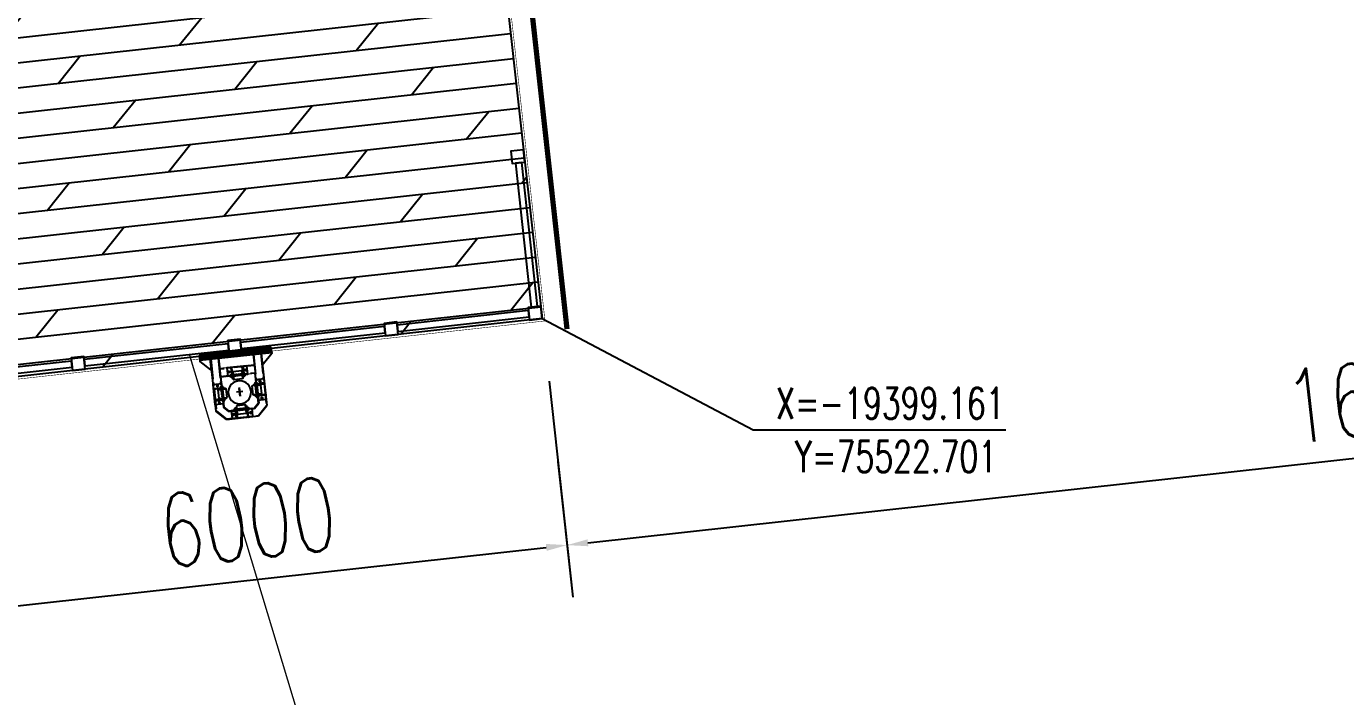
# Model space of a CAD drawing. Header units: millimetres. Extents: x -1003406 to 3312184, y 81337 to 716393.
# Drawn here: x 1406418 to 1418985, y 429538 to 435926 of the extents above; entities that cross this region are included whole.
import ezdxf

# ---------------------------------------------------------------- set-up
doc = ezdxf.new("R2010")
doc.units = ezdxf.units.MM
doc.header["$LTSCALE"] = 10
for name, pattern in [('CENTER2', [28.575, 19.05, -3.175, 3.175, -3.175]), ('DASHED2', [0.375, 0.25, -0.125]), ('DOTE', [2.42, 2, -0.2, 0.02, -0.2])]:
    doc.linetypes.add(name, pattern=pattern)
doc.layers.get('0').update_dxf_attribs({"linetype": 'CONTINUOUS'})
doc.layers.get('Defpoints').update_dxf_attribs({"linetype": 'CONTINUOUS'})
for name, color, linetype in [('DIM_COOR', 3, 'CONTINUOUS'), ('DOTE', 1, 'DOTE'), ('PUB_TEXT', 7, 'CONTINUOUS'), ('W-_ANTICOLLISION防撞措施', 192, 'CONTINUOUS'), ('W-bridge approach引桥', 4, 'CONTINUOUS'), ('W-FLOAT_BOWL浮筒', 253, 'CONTINUOUS'), ('W-MOUNTING固定方式', 5, 'CONTINUOUS'), ('W-PLASTIC_RAILINGS塑木栏杆', 6, 'CONTINUOUS'), ('W-STEEL_FRAME钢架', 3, 'CONTINUOUS'), ('W-WOOD_FLOOR木地板', 30, 'CONTINUOUS'), ('护岸线', 6, 'CONTINUOUS')]:
    doc.layers.add(name, color=color, linetype=linetype)
doc.styles.add('_TCH_DIM', font='SIMPLEX', dxfattribs={"bigfont": 'GBCBIG'})
doc.styles.add('STANDARD_T3', font='simplex.shx', dxfattribs={"width": 0.7, "bigfont": 'gbcbig.shx'})
doc.dimstyles.new('W&&200', dxfattribs={"dimtxt": 700, "dimasz": 200, "dimexe": 500, "dimexo": 600, "dimgap": 200, "dimtad": 1, "dimdec": 0, "dimzin": 0, "dimdsep": 46, "dimtxsty": 'STANDARD_T3', "dimcen": 0.09, "dimclrd": 1, "dimclre": 1, "dimclrt": 7, "dimazin": 2, "dimtfac": 1, "dimtdec": 0, "dimtix": 1, "dimtmove": 2, "dimatfit": 3, "dimfxl": 100, "dimtolj": 1, "dimtzin": 0, "dimarcsym": 0})
doc.dimstyles.new('W&&5', dxfattribs={"dimtxt": 17.5, "dimasz": 5, "dimexe": 12.5, "dimexo": 15, "dimgap": 5, "dimtad": 1, "dimdec": 0, "dimzin": 0, "dimdsep": 46, "dimtxsty": 'STANDARD_T3', "dimcen": 0.09, "dimclrd": 1, "dimclre": 1, "dimclrt": 7, "dimazin": 2, "dimtfac": 1, "dimtdec": 0, "dimtix": 1, "dimtmove": 2, "dimatfit": 3, "dimfxl": 100, "dimtolj": 1, "dimtzin": 0, "dimarcsym": 0})

# ---------------------------------------------------------------- blocks, each defined once
blk = doc.blocks.new('*D895')
at = {"layer": 'Defpoints', "color": 0, "transparency": 16777216}
for p in [(1411331, 433141), (1405367, 432482), (1411569, 430982)]:
    blk.add_point(p, dxfattribs=at)
at = {"layer": 'W-WOOD_FLOOR木地板', "color": 1, "lineweight": -2, "transparency": 16777216}
for p, q in [((1411397, 432544), (1411624, 430485)), ((1405433, 431886), (1405660, 429827)), ((1405804, 430346), (1411370, 430960))]:
    blk.add_line(p, q, dxfattribs=at)
at = {"layer": 'W-WOOD_FLOOR木地板', "color": 1, "transparency": 16777216}
for points in [[(1411367, 430993), (1411374, 430927), (1411569, 430982)], [(1405800, 430379), (1405808, 430313), (1405605, 430324)]]:
    blk.add_solid(points, dxfattribs=at)
at = {"layer": 'W-WOOD_FLOOR木地板', "color": 7, "transparency": 16777216, "insert": (1408527, 431200), "char_height": 700, "attachment_point": 5, "rotation": 6.2974, "style": 'STANDARD_T3'}
blk.add_mtext('\\A1;6000', dxfattribs=at)
blk = doc.blocks.new('*U190')
blk.add_lwpolyline([(-12, 0), (-12, 2.5), (12, 2.5), (12, 0)], close=True)
blk = doc.blocks.new('*U189')
at = {"color": 8, "linetype": 'Continuous', "lineweight": 15}
for p, q in [((-1, 2), (-2, 1)), ((0, 1), (0, -1)), ((-1, -2), (-2, -1))]:
    blk.add_line(p, q, dxfattribs=at)
at = {"color": 7, "linetype": 'Continuous', "lineweight": 15}
for p, q in [((16, 1), (0, 1)), ((0, 0), (19, 0)), ((16, 1), (16, 0)), ((19, -1), (19, 0)), ((0, -1), (19, -1))]:
    blk.add_line(p, q, dxfattribs=at)
for centre, radius, start, end in [((-3, 0), 2.9, 41.3178, 318.6822), ((-3, 0), 1.45, 41.3178, 318.6822), ((0, 3), 2.82, 221.3178, 270), ((0, -3), 2.82, 90, 138.6822), ((0, 3), 1.37, 221.3178, 270), ((0, -3), 1.37, 90, 138.6822)]:
    blk.add_arc(centre, radius, start, end, dxfattribs=at)
blk = doc.blocks.new('无头销轴_B型_D12X150')
at = {"color": 0}
for p, q in [((-72, 6), (-72, -6)), ((72, 6), (72, -6))]:
    blk.add_line(p, q, dxfattribs=at)
blk.add_lwpolyline([(-75, 4), (-75, -4), (-72, -6), (72, -6), (75, -4), (75, 4), (72, 6), (-72, 6)], close=True, dxfattribs=at)
for centre in [(-70, 0), (70, 0)]:
    blk.add_circle(centre, 1.6, dxfattribs=at)
blk = doc.blocks.new('A$C1EDE4923')
at = {"linetype": 'DASHED2'}
for p, q in [((-240, 126), (-249, 126)), ((-235, 126), (-145, 126)), ((-141, 126), (-132, 126)), ((-240, 113), (-249, 113)), ((-235, 113), (-145, 113)), ((-141, 113), (-132, 113))]:
    blk.add_line(p, q, dxfattribs=at)
for p, q in [((-232, 80), (-232, 160)), ((-148, 80), (-148, 160))]:
    blk.add_line(p, q)
at = {"color": 3, "linetype": 'CENTER2', "ltscale": 0.5}
for p, q in [((-284, 80), (-260, 80)), ((-272, 68), (-272, 92)), ((-235, 120), (-254, 120)), ((-146, 120), (-127, 120)), ((-97, 80), (-121, 80)), ((-109, 68), (-109, 92))]:
    blk.add_line(p, q, dxfattribs=at)
at = {"color": 3, "linetype": 'CENTER2'}
blk.add_line((-241, 120), (-140, 120), dxfattribs=at)
for points in [[(-249, 142), (-240, 142), (-240, 40), (-249, 40)], [(-232, 160), (-148, 160), (-145, 157), (-145, 83), (-148, 80), (-232, 80), (-235, 83), (-235, 157)], [(-132, 142), (-141, 142), (-141, 40), (-132, 40)], [(-94, 40), (-94, 120), (-287, 120), (-287, 40)]]:
    blk.add_lwpolyline(points, close=True)
for centre in [(-272, 80), (-109, 80)]:
    blk.add_circle(centre, 7)
at = {"xscale": -1}
for name, p, rotation in [('*U189', (-260, 114), 270), ('*U190', (-249, 120), 90), ('*U190', (-237, 120), 90), ('无头销轴_B型_D12X150', (-190, 120), 180)]:
    blk.add_blockref(name, p, dxfattribs=dict(at, rotation=rotation))
for name, p, rotation in [('*U190', (-143, 120), 270), ('*U190', (-132, 120), 270), ('*U189', (-121, 114), 90)]:
    blk.add_blockref(name, p, dxfattribs=dict(rotation=rotation))
blk = doc.blocks.new('*D175')
at = {"color": 1, "lineweight": -2, "transparency": 16777216}
for p, q in [((121, 506), (82, 468)), ((-78, 311), (78, 464)), ((-82, 307), (-85, 304))]:
    blk.add_line(p, q, dxfattribs=at)
at = {"color": 1, "transparency": 16777216}
for points in [[(81, 468), (82, 467), (78, 464)], [(-82, 308), (-81, 307), (-78, 311)]]:
    blk.add_solid(points, dxfattribs=at)
at = {"layer": 'Defpoints', "color": 0, "transparency": 16777216}
for p in [(78, 464), (-78, 311)]:
    blk.add_point(p, dxfattribs=at)
at = {"color": 7, "transparency": 16777216, "insert": (93, 499), "char_height": 17.5, "attachment_point": 5, "rotation": 44.4737, "style": 'STANDARD_T3'}
blk.add_mtext('\\A1;∅219', dxfattribs=at)
blk = doc.blocks.new('*D897')
at = {"layer": 'Defpoints', "color": 0, "transparency": 16777216}
for p in [(1426357, 442847), (1411331, 433141), (1427472, 432737)]:
    blk.add_point(p, dxfattribs=at)
at = {"layer": 'W-WOOD_FLOOR木地板', "color": 1, "lineweight": -2, "transparency": 16777216}
for p, q in [((1427385, 433532), (1427527, 432240)), ((1411768, 431004), (1427274, 432715)), ((1411481, 431777), (1411624, 430485))]:
    blk.add_line(p, q, dxfattribs=at)
at = {"layer": 'W-WOOD_FLOOR木地板', "color": 1, "transparency": 16777216}
for points in [[(1427270, 432748), (1427277, 432682), (1427472, 432737)], [(1411764, 431037), (1411771, 430971), (1411569, 430982)]]:
    blk.add_solid(points, dxfattribs=at)
at = {"layer": 'W-WOOD_FLOOR木地板', "color": 7, "transparency": 16777216, "insert": (1419460, 432406), "char_height": 700, "attachment_point": 5, "rotation": 6.2974, "style": 'STANDARD_T3'}
blk.add_mtext('\\A1;16000', dxfattribs=at)
blk = doc.blocks.new('*D898')
at = {"layer": 'Defpoints', "color": 0, "transparency": 16777216}
for p in [(1428638, 443099), (1426357, 442847), (1411331, 433141)]:
    blk.add_point(p, dxfattribs=at)
at = {"layer": 'W-bridge approach引桥', "color": 1, "lineweight": -2, "transparency": 16777216}
for p, q in [((1427843, 443011), (1429135, 443154)), ((1429493, 435346), (1428660, 442900)), ((1428720, 435060), (1430012, 435202))]:
    blk.add_line(p, q, dxfattribs=at)
at = {"layer": 'W-bridge approach引桥', "color": 1, "transparency": 16777216}
for points in [[(1428693, 442904), (1428627, 442897), (1428638, 443099)], [(1429527, 435350), (1429460, 435342), (1429515, 435147)]]:
    blk.add_solid(points, dxfattribs=at)
at = {"layer": 'W-bridge approach引桥', "color": 7, "transparency": 16777216, "insert": (1429623, 439183), "char_height": 700, "attachment_point": 5, "rotation": 276.2974, "style": 'STANDARD_T3'}
blk.add_mtext('\\A1;8000', dxfattribs=at)
blk = doc.blocks.new('BZQ-T')
at = {"color": 252, "lineweight": 200, "ltscale": 100}
blk.add_line((-344.6, 6), (344.6, 6), dxfattribs=at)
at = {"layer": 'DOTE', "lineweight": 200, "ltscale": 100}
for p, q in [((-300, -17), (-300, 17)), ((-100, -17), (-100, 17)), ((100, -17), (100, 17)), ((300, -17), (300, 17))]:
    blk.add_line(p, q, dxfattribs=at)
at = {"layer": 'W-MOUNTING固定方式'}
for p, q in [((-154.6, 632.1), (-244.6, 542.1)), ((-154.6, 632.1), (154.3, 632.1)), ((154.3, 632.1), (244.3, 542.1)), ((-244.6, 43), (-244.6, 542.1)), ((-121.4, 552.1), (-164.6, 509)), ((-164.6, 43), (-164.6, 509)), ((-121.4, 552.1), (121.2, 552.1)), ((121.2, 552.1), (164.3, 509)), ((164.3, 223.1), (164.3, 509)), ((244.3, 43), (244.3, 542.1))]:
    blk.add_line(p, q, dxfattribs=at)
at = {"layer": 'W-MOUNTING固定方式', "color": 253, "linetype": 'CENTER2', "true_color": 0xadadad}
for p, q in [((-152.5, 627.1), (-239.6, 540.1)), ((-239.6, 43), (-239.6, 540.1)), ((-123.5, 557.1), (-169.6, 511.1)), ((-169.6, 43), (-169.6, 511.1)), ((-152.5, 627.1), (152.2, 627.1)), ((-123.5, 557.1), (123.2, 557.1)), ((123.2, 557.1), (169.3, 511.1)), ((152.2, 627.1), (239.3, 540.1)), ((169.3, 43), (169.3, 511.1)), ((239.3, 43), (239.3, 540.1)), ((-164.6, 218.1), (164.3, 218.1)), ((164.3, 148.1), (-164.6, 148.1))]:
    blk.add_line(p, q, dxfattribs=at)
at = {"layer": 'W-MOUNTING固定方式', "color": 1}
for p, q in [((29.9, 383.5), (-30.1, 383.5)), ((29.9, 383.5), (-30.1, 383.5)), ((-0.1, 341.5), (-0.1, 425.5)), ((-0.1, 341.5), (-0.1, 425.5))]:
    blk.add_line(p, q, dxfattribs=at)
at = {"layer": 'W-MOUNTING固定方式', "color": 0, "lineweight": 5}
for p, q in [((-164.6, 223.1), (164.3, 223.1)), ((164.3, 143.1), (-164.6, 143.1)), ((164.3, 43), (164.3, 234))]:
    blk.add_line(p, q, dxfattribs=at)
at = {"layer": 'W-MOUNTING固定方式', "lineweight": 25}
blk.add_lwpolyline([(-0.1, 425.3), (-0.1, 350)], dxfattribs=at)
at = {"layer": 'W-MOUNTING固定方式', "color": 1}
for points in [[(-344.6, 43), (-344.6, 53), (-254.6, 143), (-244.6, 143), (-244.6, 43)], [(344.3, 43), (344.3, 53), (254.3, 143), (244.3, 143), (244.3, 43)]]:
    blk.add_lwpolyline(points, close=True, dxfattribs=at)
at = {"layer": 'W-MOUNTING固定方式'}
blk.add_circle((-0.1, 387.6), 109.5, dxfattribs=at)
at = {"layer": 'W-STEEL_FRAME钢架'}
for p, q in [((-164.6, 43), (-244.6, 43)), ((164.3, 43), (244.3, 43))]:
    blk.add_line(p, q, dxfattribs=at)
for points in [[(-344.6, 43), (344.6, 43), (344.6, 0), (-344.6, 0)], [(-308, 6), (-292, 6), (-292, 0), (-308, 0)], [(-108, 6), (-92, 6), (-92, 0), (-108, 0)], [(108, 6), (92, 6), (92, 0), (108, 0)], [(308, 6), (292, 6), (292, 0), (308, 0)]]:
    blk.add_lwpolyline(points, close=True, dxfattribs=at)
at = {"layer": 'W-MOUNTING固定方式', "color": 6, "lineweight": 5, "extrusion": (0, 0, -1), "xscale": -1, "zscale": -1}
for p, rotation in [((190.6, 671.7), 180), ((284.1, 193), 90)]:
    blk.add_blockref('A$C1EDE4923', p, dxfattribs=dict(at, rotation=rotation))
at = {"layer": 'W-MOUNTING固定方式', "color": 6, "lineweight": 5, "extrusion": (0, 0, -1), "zscale": -1, "rotation": 270}
blk.add_blockref('A$C1EDE4923', (-283.9, 193), dxfattribs=at)
at = {"layer": 'W-MOUNTING固定方式', "color": 6, "lineweight": 5, "extrusion": (0, 0, -1), "zscale": -1}
blk.add_blockref('A$C1EDE4923', (190.6, 103.6), dxfattribs=at)
dim = blk.add_diameter_dim_2p(p1=(-78.3, 310.9), p2=(78, 464.4), dimstyle='W&&5')
dim.commit()
dim.dimension.update_dxf_attribs({"geometry": '*D175', "text_midpoint": (93.2, 498.6)})

msp = doc.modelspace()

# ---------------------------------------------------------------- hatches: boundary and pattern name
at = {"layer": 'W-WOOD_FLOOR木地板'}
h = msp.add_hatch(dxfattribs=at)
h.set_pattern_fill('DOLMIT', color=256, scale=300, angle=6.29735)
h.set_pattern_definition([(6.297353, (178631.93, -59016.14), (-26.119285, 236.68579), []), (51.29735, (178631.9, -59016.14), (-525.6098, 421.13273), [336.7564, -673.512])])
h.paths.add_polyline_path([(1410014.6, 445068.1), (1406394.9, 477869), (1393970.3, 476497.9), (1394091.4, 475400.6), (1398000.2, 470857.6), (1400624.6, 465123.9), (1402404.1, 459331.6), (1405367, 432482.4), (1411330.8, 433140.6), (1410453.3, 441092.3)])

# ---------------------------------------------------------------- linework, layer by layer
at = {"layer": 'DIM_COOR', "color": 4}
for p, q in [((1411330.8, 433140.6), (1413340.4, 432079.5)), ((1413340.4, 432079.5), (1415749.4, 432079.5))]:
    msp.add_line(p, q, dxfattribs=at)
at = {"layer": 'W-_ANTICOLLISION防撞措施', "const_width": 50}
msp.add_lwpolyline([(1406543.9, 477886), (1407317.1, 471104.5), (1423171.2, 472853.9), (1423429, 470518.1), (1407526.3, 468763.2), (1408896.4, 457244), (1424800.7, 458999.1), (1425069.5, 456563.9), (1409166, 454808.8), (1410432.9, 443328.5), (1426336.4, 445083.6), (1426605.1, 442648.3), (1410701.7, 440893.3), (1411568.2, 433041)], dxfattribs=at)
at = {"layer": 'W-FLOAT_BOWL浮筒', "const_width": 5}
msp.add_lwpolyline([(1410234, 443080.2), (1426137.4, 444835.2), (1426356.8, 442847.3), (1410453.3, 441092.3), (1411330.8, 433140.6), (1405367, 432482.4), (1402404.1, 459331.6), (1400624.6, 465123.9), (1398000.2, 470857.6), (1394091.4, 475400.6), (1393970.3, 476497.9), (1406394.9, 477869), (1407162.7, 470911.3), (1423066.1, 472666.3), (1423285.5, 470678.3), (1407382.1, 468923.3), (1408698.3, 456995.7), (1424601.8, 458750.8), (1424821.2, 456762.8), (1408917.7, 455007.8), (1410234, 443080.2)], dxfattribs=at)
at = {"layer": 'W-FLOAT_BOWL浮筒'}
msp.add_lwpolyline([(1410234, 443080.2), (1426137.4, 444835.2), (1426356.8, 442847.3), (1410453.3, 441092.3), (1411330.8, 433140.6), (1405367, 432482.4), (1402404.1, 459331.6), (1400624.6, 465123.9), (1398000.2, 470857.6), (1394091.4, 475400.6), (1393970.3, 476497.9), (1406394.9, 477869), (1408698.3, 456995.7), (1424601.8, 458750.8), (1424821.2, 456762.8), (1408917.7, 455007.8), (1410234, 443080.2)], dxfattribs=at)
at = {"layer": 'W-PLASTIC_RAILINGS塑木栏杆'}
for points in [[(1411166.3, 434631.5), (1411153.1, 434750.8), (1411033.9, 434737.6), (1411047, 434618.3)], [(1411287.9, 433256.5), (1411136.5, 434628.2), (1411076.8, 434621.6), (1411228.2, 433250)], [(1409955.9, 433019), (1411208.3, 433157.2), (1411201.7, 433216.9), (1409949.3, 433078.6)], [(1411211.6, 433127.4), (1411330.8, 433140.6), (1411317.7, 433259.8), (1411198.4, 433246.7)], [(1411330.8, 433140.6), (1411317.7, 433259.8), (1411198.4, 433246.7), (1411211.6, 433127.4)], [(1408464.9, 432854.5), (1409836.6, 433005.8), (1409830, 433065.5), (1408458.3, 432914.1)], [(1409839.9, 432976), (1409959.2, 432989.2), (1409946, 433108.5), (1409826.7, 433095.3)], [(1409839.9, 432976), (1409959.2, 432989.2), (1409946, 433108.5), (1409826.7, 433095.3)], [(1408348.9, 432811.5), (1408468.2, 432824.7), (1408455.1, 432943.9), (1408335.8, 432930.8)], [(1408348.9, 432811.5), (1408468.2, 432824.7), (1408455.1, 432943.9), (1408335.8, 432930.8)], [(1406974, 432689.9), (1408345.7, 432841.3), (1408339.1, 432900.9), (1406967.4, 432749.6)], [(1405483, 432525.4), (1406854.7, 432676.8), (1406848.1, 432736.4), (1405476.4, 432585)], [(1406858, 432647), (1406977.3, 432660.1), (1406964.1, 432779.4), (1406844.8, 432766.2)], [(1406858, 432647), (1406977.3, 432660.1), (1406964.1, 432779.4), (1406844.8, 432766.2)]]:
    msp.add_lwpolyline(points, close=True, dxfattribs=at)
at = {"layer": 'W-STEEL_FRAME钢架', "const_width": 5}
msp.add_lwpolyline([(1410256.1, 443107.8), (1426159.5, 444862.8), (1426384.4, 442825.2), (1410480.9, 441070.2), (1411358.4, 433118.4), (1405344.9, 432454.8), (1402379.5, 459326.6), (1400601.2, 465114.9), (1397979, 470843.9), (1394067.4, 475390.2), (1393942.7, 476520), (1406417, 477896.6), (1407184.8, 470938.9), (1423088.2, 472693.9), (1423313.1, 470656.2), (1407409.6, 468901.2), (1408720.4, 457023.3), (1424623.9, 458778.3), (1424848.7, 456740.7), (1408945.3, 454985.7)], close=True, dxfattribs=at)
at = {"layer": '护岸线', "color": 6, "lineweight": 18}
msp.add_lwpolyline([(1410031.7, 423871.3), (1410034.2, 423902.3, 0.0089519), (1410141.9, 425611.1), (1407972, 432800.1)], format="xyb", dxfattribs=at)

# ---------------------------------------------------------------- block references
at = {"layer": 'W-STEEL_FRAME钢架', "lineweight": 200, "xscale": -1, "rotation": 186.297352635699}
msp.add_blockref('BZQ-T', (1408407.9, 432824), dxfattribs=at)

# ---------------------------------------------------------------- texts
at = {"layer": 'PUB_TEXT', "color": 7, "style": '_TCH_DIM', "width": 0.705882}
for s, p in [('X=-19399.161', (1413559.4, 432184.5)), ('Y=75522.701', (1413739.4, 431677))]:
    msp.add_text(s, height=297.5, dxfattribs=at).set_placement(p)

# ---------------------------------------------------------------- dimensions: what is measured, and where the dimension line sits
at = {"layer": 'W-bridge approach引桥'}
dim = msp.add_linear_dim(base=(1428637.9, 443099), p1=(1411330.8, 433140.6), p2=(1426356.8, 442847.3), angle=96.29735, dimstyle='W&&200', override={"dimfxl": 800, "dimfxlon": 1}, dxfattribs=at)
dim.commit()
dim.dimension.update_dxf_attribs({"geometry": '*D898', "text_midpoint": (1429623.3, 439183.5)})
at = {"layer": 'W-WOOD_FLOOR木地板'}
dim = msp.add_linear_dim(base=(1427472.5, 432737.3), p1=(1411330.8, 433140.6), p2=(1426356.8, 442847.3), angle=6.29735, dimstyle='W&&200', override={"dimfxl": 800, "dimfxlon": 1}, dxfattribs=at)
dim.commit()
dim.dimension.update_dxf_attribs({"geometry": '*D897', "text_midpoint": (1419460.4, 432406.5)})
dim = msp.add_linear_dim(base=(1411569, 430982.3), p1=(1405367, 432482.4), p2=(1411330.8, 433140.6), angle=6.29735, dimstyle='W&&200', dxfattribs=at)
dim.commit()
dim.dimension.update_dxf_attribs({"geometry": '*D895', "text_midpoint": (1408526.8, 431199.9)})

doc.saveas('drawing.dxf')
